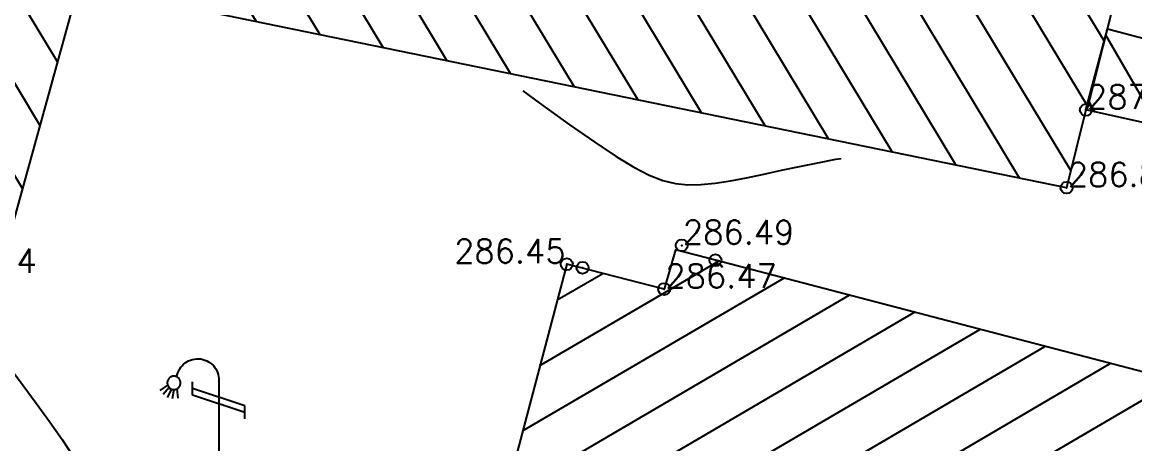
# Model space of a CAD drawing. Header units: millimetres. Extents: x 524954 to 526204, y 9523489 to 9524010.
# Drawn here: x 525878.64 to 525925.24, y 9523734.27 to 9523751.94 of the extents above; entities that cross this region are included whole.
import ezdxf
from ezdxf.enums import TextEntityAlignment as Align

# ---------------------------------------------------------------- set-up
doc = ezdxf.new("R2010")
doc.units = ezdxf.units.MM
doc.header["$PDMODE"] = 32
doc.header["$PDSIZE"] = 0.5
doc.linetypes.add('CACHE2', pattern=[4.7625, 3.175, -1.5875])
for name, color, linetype in [('Bati', 6, 'Continuous'), ('Bati_H', 1, 'Continuous'), ('CN_01_00', 3, 'Continuous'), ('CN_02_00', 4, 'Continuous'), ('Réseau_Electrique', 1, 'CACHE2'), ('TopoAlt', 3, 'Continuous'), ('TOPOJIS', 7, 'Continuous')]:
    doc.layers.add(name, color=color, linetype=linetype)
doc.styles.add('Simplex 1.0', font='Simplex.shx', dxfattribs={"width": 0.99, "height": 1})

# ---------------------------------------------------------------- blocks, each defined once
blk = doc.blocks.new('TCPOINT M')
at = {"color": 0}
blk.add_point((0, 0), dxfattribs=at)
at = {"layer": 'TopoAlt', "style": 'Simplex 1.0', "width": 0.99}
blk.add_attdef('ALT', (0.15, 0.15), '', height=1, dxfattribs=at)
blk = doc.blocks.new('l014')
at = {"color": 0}
blk.add_line((0, 3.777478), (0, 0.25), dxfattribs=at)
for points in [[(-1.096503, 2.511196), (-1.096503, 2.78678), (1.096503, 3.515838), (1.096503, 3.791422)], [(-1.096503, 2.235612), (-1.096503, 2.511196), (1.096503, 3.240254), (1.096503, 3.515838)], [(1.751571, 3.499221), (1.711147, 3.102434)], [(1.881771, 3.470574), (1.952051, 3.086485)], [(1.982361, 3.491933), (2.1506, 3.141531)], [(2.076053, 3.555828), (2.327604, 3.258737)], [(2.13811, 3.655671), (2.462092, 3.43139)]]:
    blk.add_lwpolyline(points, dxfattribs=at)
for centre, radius in [((1.875, 3.75), 0.279508), ((0, 0), 0.25)]:
    blk.add_circle(centre, radius, dxfattribs=at)
blk.add_arc((0.875, 3.875), 0.883883, 8.130102, 188.130102, dxfattribs=at)

msp = doc.modelspace()

# ---------------------------------------------------------------- hatches: boundary and pattern name
at = {"layer": 'Bati_H'}
h = msp.add_hatch(dxfattribs=at)
h.set_pattern_fill('_U', color=256, scale=2, angle=-58.9291, style=0, pattern_type=0)
h.set_pattern_definition([(301.070916363, (0, 0), (1.7130583386, 1.0321972334), [])])
h.paths.add_polyline_path([(525923.191, 9523748.26), (525922.383, 9523745.003), (525881.585, 9523753.383), (525880.715, 9523752.455), (525877.469, 9523740.728), (525871.811, 9523742.213), (525875.508, 9523754.178), (525877.11, 9523758.739), (525878.976, 9523758.184), (525879.749, 9523762.513), (525924.55, 9523753.55), (525923.235, 9523748.249)])
h = msp.add_hatch(dxfattribs=at)
h.set_pattern_fill('_U', color=256, scale=2, angle=-59.8423, style=0, pattern_type=0)
h.set_pattern_definition([(300.157708346, (0, 0), (1.72929171978, 1.0047637274), [])])
h.paths.add_polyline_path([(525934.047, 9523749.028), (525933.253, 9523746.03), (525923.191, 9523748.26), (525924.093, 9523751.665)])
h = msp.add_hatch(dxfattribs=at)
h.set_pattern_fill('_U', color=256, scale=2, angle=210.3441, style=0, pattern_type=0)
h.set_pattern_definition([(210.344134748, (0, 0), (1.01038508956, -1.7260133171), [])])
h.paths.add_polyline_path([(525935.33, 9523734.728), (525907.673, 9523741.961), (525906.007, 9523742.396), (525905.528, 9523740.754), (525901.447, 9523741.794), (525898.469, 9523730.541), (525902.597, 9523729.664), (525902.123, 9523727.661), (525931.044, 9523719.911), (525931.429, 9523719.811)])

# ---------------------------------------------------------------- linework, layer by layer
at = {"layer": 'Bati', "flags": 128}
for points in [[(525923.191, 9523748.26), (525922.383, 9523745.003), (525881.585, 9523753.383), (525880.715, 9523752.455), (525877.469, 9523740.728), (525871.811, 9523742.213), (525875.508, 9523754.178), (525875.508, 9523754.178), (525877.11, 9523758.739), (525878.976, 9523758.184), (525879.749, 9523762.513), (525924.55, 9523753.55), (525923.235, 9523748.249)], [(525934.047, 9523749.028), (525933.253, 9523746.03), (525923.191, 9523748.26), (525924.093, 9523751.665)], [(525935.33, 9523734.728), (525907.673, 9523741.961), (525906.007, 9523742.396), (525905.528, 9523740.754), (525901.447, 9523741.794), (525898.469, 9523730.541), (525902.597, 9523729.664), (525902.123, 9523727.661), (525931.044, 9523719.911), (525931.429, 9523719.811)]]:
    msp.add_lwpolyline(points, close=True, dxfattribs=at)
at = {"layer": 'CN_01_00', "elevation": 287, "flags": 128}
msp.add_lwpolyline([(525899.602, 9523749.061), (525900.294, 9523748.556), (525901.552, 9523747.651), (525902.618, 9523746.904), (525903.51, 9523746.312), (525904.261, 9523745.857), (525904.905, 9523745.527), (525905.474, 9523745.304), (525906.001, 9523745.175), (525906.519, 9523745.123), (525907.062, 9523745.135), (525907.656, 9523745.195), (525908.298, 9523745.293), (525908.982, 9523745.421), (525909.698, 9523745.57), (525910.438, 9523745.731), (525911.194, 9523745.894), (525911.957, 9523746.051), (525912.719, 9523746.192), (525912.944, 9523746.227)], dxfattribs=at)
at = {"layer": 'CN_02_00', "elevation": 286, "flags": 128}
msp.add_lwpolyline([(525878.153, 9523737.42), (525878.674, 9523736.716), (525879.222, 9523735.97), (525879.774, 9523735.207), (525880.305, 9523734.452), (525880.792, 9523733.731)], dxfattribs=at)

# ---------------------------------------------------------------- block references
at = {"layer": 'Réseau_Electrique', "xscale": -1}
msp.add_blockref('l014', (525886.866, 9523733.075), dxfattribs=at)
at = {"layer": 'TOPOJIS'}
ref = msp.add_blockref('TCPOINT M', (525923.191, 9523748.26, 287.19), dxfattribs=at)
ref.add_attrib('ALT', '287.19', (525923.241, 9523748.31, 287.19), dxfattribs={"layer": 'TopoAlt', "height": 1, "style": 'Simplex 1.0', "width": 0.99})
ref = msp.add_blockref('TCPOINT M', (525922.383, 9523745.003, 286.83), dxfattribs=at)
ref.add_attrib('ALT', '286.83', (525922.433, 9523745.053, 286.83), dxfattribs={"layer": 'TopoAlt', "height": 1, "style": 'Simplex 1.0', "width": 0.99})
ref = msp.add_blockref('TCPOINT M', (525906.26, 9523742.586, 286.49), dxfattribs=at)
ref.add_attrib('ALT', '286.49', (525906.31, 9523742.636, 286.49), dxfattribs={"layer": 'TopoAlt', "height": 1, "style": 'Simplex 1.0', "width": 0.99})
ref = msp.add_blockref('TCPOINT M', (525901.447, 9523741.794, 286.45), dxfattribs=at)
ref.add_attrib('ALT', '286.45', dxfattribs={"layer": 'TopoAlt', "height": 1, "style": 'Simplex 1.0', "width": 0.99}).set_placement((525901.397, 9523741.844, 286.45), align=Align.RIGHT)
ref = msp.add_blockref('TCPOINT M', (525874.527, 9523741.391, 285.94), dxfattribs=at)
ref.add_attrib('ALT', '285.94', (525874.577, 9523741.441, 285.94), dxfattribs={"layer": 'TopoAlt', "height": 1, "style": 'Simplex 1.0', "width": 0.99})
for p in [(525907.673, 9523741.961), (525902.111, 9523741.646, 286.49)]:
    msp.add_blockref('TCPOINT M', p, dxfattribs=at)
ref = msp.add_blockref('TCPOINT M', (525905.528, 9523740.754, 286.47), dxfattribs=at)
ref.add_attrib('ALT', '286.47', (525905.578, 9523740.804, 286.47), dxfattribs={"layer": 'TopoAlt', "height": 1, "style": 'Simplex 1.0', "width": 0.99})

doc.saveas('drawing.dxf')
